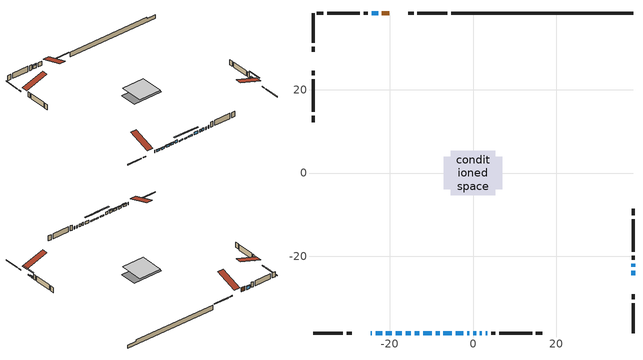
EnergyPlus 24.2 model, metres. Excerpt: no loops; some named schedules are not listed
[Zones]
conditioned space
 floor adiabatic (AdiabaticFloorConstruction): -5.37,-5.37 -5.37,5.37 5.37,5.37 5.37,-5.37 z0.77
 floor foundation (Slab1 construction): -7.02,-3.91 -7.02,3.91 7.02,3.91 7.02,-3.91 z-1.46
 wall outside (RimJoist1 construction): -6.2,38.42 -13.33,38.42 / -38.42,-38.42 -31.29,-38.42 / -38.42,38.42 -38.42,31.29 / 38.42,-38.42 38.42,-31.29 z0.77:1.07
 wall outside (RimJoist2 construction): -14.26,38.42 -15.51,38.42 / -30.36,-38.42 -29.1,-38.42 / -38.42,30.36 -38.42,29.1 / 38.42,-30.36 38.42,-29.1 z0.77:1.07
 wall outside (AdiabaticWallConstruction 1): -20.13,38.42 -21.87,38.42 z0.77:2.8
 wall outside (AdiabaticWallConstruction): -24.49,-38.42 -24.31,-38.42 / -13.98,-38.42 -12.88,-38.42 / -4.14,-38.42 -2.29,-38.42 / -1.36,-38.42 -0.86,-38.42 / 0.06,-38.42 0.75,-38.42 / 1.68,-38.42 2.14,-38.42 / 3.06,-38.42 3.46,-38.42 z0.77:1.99; -23.39,-38.42 -21.83,-38.42 / -18.53,-38.42 -17.08,-38.42 / 38.42,-22.55 38.42,-21.81 z0.77:1.61; -20.91,-38.42 -19.46,-38.42 z0.77:1.56; -16.15,-38.42 -14.91,-38.42 z0.77:1.71; 38.42,-24.49 38.42,-23.47 / -11.95,-38.42 -9.92,-38.42 / -7.1,-38.42 -5.06,-38.42 z0.77:1.28; -8.99,-38.42 -8.02,-38.42 z0.77:1.23; -22.79,38.42 -24.3,38.42 z0.77:2.27
 wall outside (Wall1 construction): -25.22,38.42 -26.23,38.42 / 4.38,-38.42 5.39,-38.42 / -38.42,24.49 -38.42,23.48 / 38.42,-20.88 38.42,-19.87 z0.77:3.21
 wall outside (Wall2 construction): -27.16,38.42 -35.02,38.42 / 6.32,-38.42 14.18,-38.42 / -38.42,22.55 -38.42,14.7 / 38.42,-18.94 38.42,-11.09 z0.77:3.21
 wall outside (Wall3 construction): -35.95,38.42 -37.49,38.42 / 15.1,-38.42 16.65,-38.42 / -38.42,13.77 -38.42,12.23 / 38.42,-10.16 38.42,-8.62 z0.77:3.21
 wall foundation (FoundationWall1 construction): -5.27,38.42,-1.46 -5.27,38.42,0.77 34.05,38.42,0.77 34.05,38.42,0.08 38.42,38.42,0.08 38.42,38.42,-1.46
 window (WindowConstruction 12): -24.49,-38.42 -24.31,-38.42 z0.77:1.99
 window (WindowConstruction 7): -23.38,-38.42 -21.84,-38.42 z0.77:1.61
 window (WindowConstruction 8): -20.91,-38.42 -19.46,-38.42 z0.77:1.56
 window (WindowConstruction 9): -18.53,-38.42 -17.08,-38.42 z0.77:1.61
 window (WindowConstruction 10): -16.15,-38.42 -14.91,-38.42 z0.77:1.71
 window (WindowConstruction 11): -13.98,-38.42 -12.88,-38.42 z0.77:1.99
 window (WindowConstruction 13): 38.42,-24.49 38.42,-23.48 z0.77:1.28
 window (WindowConstruction 14): -11.95,-38.42 -9.92,-38.42 z0.77:1.28
 window (WindowConstruction 15): -8.99,-38.42 -8.02,-38.42 z0.77:1.23
 window (WindowConstruction 16): -7.1,-38.42 -5.07,-38.42 z0.77:1.28
 window (WindowConstruction): 38.42,-22.55 38.42,-21.81 z0.77:1.61
 window (WindowConstruction 1): -22.8,38.42 -24.3,38.42 z0.77:2.27
 window (WindowConstruction 2): -4.14,-38.42 -2.29,-38.42 z0.77:1.99
 window (WindowConstruction 3): -1.36,-38.42 -0.86,-38.42 z0.77:1.99
 window (WindowConstruction 4): 0.06,-38.42 0.75,-38.42 z0.77:1.99
 window (WindowConstruction 5): 1.68,-38.42 2.13,-38.42 z0.77:1.99
 window (WindowConstruction 6): 3.06,-38.42 3.45,-38.42 z0.77:1.99
 door (Door): -20.13,38.42 -21.87,38.42 z0.77:2.8
 ceiling adiabatic (AdiabaticFloorConstruction): 5.37,-5.37 5.37,5.37 -5.37,5.37 -5.37,-5.37 z0.77
 roof outside (Roof1 construction): -19.2,38.42,3.21 -19.2,27.96,6.69 -16.44,27.96,6.69 -16.44,38.42,3.21; -25.42,-38.42,3.21 -25.42,-27.96,6.69 -28.18,-27.96,6.69 -28.18,-38.42,3.21; -38.42,25.42,3.21 -27.96,25.42,6.69 -27.96,28.18,6.69 -38.42,28.18,3.21; 38.42,-25.42,3.21 27.96,-25.42,6.69 27.96,-28.18,6.69 38.42,-28.18,3.21
shading: -21.63,-38.42 -23.59,-38.42 -23.59,-38.83 -21.63,-38.83 z1.81; -19.26,-38.42 -21.11,-38.42 -21.11,-38.83 -19.26,-38.83 z1.76; -16.88,-38.42 -18.73,-38.42 -18.73,-38.83 -16.88,-38.83 z1.81; -14.71,-38.42 -16.35,-38.42 -16.35,-38.83 -14.71,-38.83 z1.91; 38.42,-20.84 38.42,-27.13 38.83,-27.13 38.83,-20.84 z3.92; -7.28,-38.42 -14.59,-38.42 -14.59,-38.83 -7.28,-38.83 z3.92; -5.38,-38.42 -11.63,-38.42 -11.63,-38.83 -5.38,-38.83 z3.87; -2.43,-38.42 -9.73,-38.42 -9.73,-38.83 -2.43,-38.83 z3.92; 38.42,-21.61 38.42,-22.75 38.83,-22.75 38.83,-21.61 z1.81; -24.5,38.42 -22.59,38.42 -22.59,38.83 -24.5,38.83 z2.47
[Building]
Building 1: Terrain=Suburbs
[Site:Location]
Edmonton Intl AP_AB: Latitude {deg}=53.31; Longitude {deg}=-113.58; Time Zone {hr}=-7; Elevation {m}=723; Keep Site Location Information=Yes
[Site:GroundTemperature:Shallow]
-1.56185, -3.61833, -3.78302, -2.80711, 1.11059, 5.01004, 8.39065, 10.5322, 10.7141, 8.97234, 5.67794, 1.89811
[Site:WaterMainsTemperature]
Calculation Method=Schedule; Temperature Schedule=mains temperature schedule
[Material] Roughness=Rough; Thermal Absorptance=0.9
Name | Thickness {m} | Conductivity {W/m-K} | Density {kg/m3} | Specific Heat {J/kg-K} | Solar Absorptance | Visible Absorptance
asphalt or fiberglass shingles | 0.00635 | 0.162714 | 1121.4 | 1465.45 | 0.4 | 0.4
concrete 4.0 in. | 0.1016 | 1.803125 | 2242.8 | 837.4 | 0.7 | 0.7
concrete 8.0 in. | 0.2032 | 1.803125 | 2242.8 | 837.4 | 0.7 | 0.7
door material | 0.04445 | 0.053851 | 512.64 | 1214.23 | 0.7 | 0.7
exterior vertical ins | 0.0457286 | 0.029427 | 32.04 | 1214.23 | 0.7 | 0.7
floor covering | 0.0127 | 0.0433444 | 54.468 | 1339.84 | 0.6 | 0.6
floor rigid ins; wall rigid ins | 0.512978 | 0.029427 | 32.04 | 1214.23 | 0.7 | 0.7
floor stud and cavity | 0.1397 | 1.75129 | 37.0049 | 1207.88 | 0.7 | 0.7
furniture material conditioned space 1 | 0.1524 | 0.115458 | 640.8 | 1214.23 | 0.6 | 0.6
gypsum board | 0.0127 | 0.160291 | 801 | 837.4 | 0.6 | 0.6
gypsum board 1 | 0.0127 | 0.160291 | 801 | 837.4 | 0.7 | 0.7
osb sheathing 0.5 in. | 0.0127 | 0.115458 | 512.64 | 1214.23 | 0.7 | 0.7
osb sheathing 0.75 in. | 0.01905 | 0.115458 | 512.64 | 1214.23 | 0.7 | 0.7
osb sheathing 2.0 in. | 0.0508 | 0.115458 | 512.64 | 1214.23 | 0.7 | 0.7
rim joist rigid ins | 0.051816 | 0.029427 | 32.04 | 1214.23 | 0.7 | 0.7
rim joist stud and cavity | 0.0508 | 0.0296634 | 125.044 | 1163.47 | 0.6 | 0.6
rim joist stud and cavity 1 | 0.0508 | 0.593867 | 125.044 | 1163.47 | 0.6 | 0.6
roof stud and cavity | 0.2032 | 0.115772 | 78.34581 | 1123.46 | 0.7 | 0.7
wall stud and cavity | 0.1397 | 0.100175 | 139.0536 | 1170.24 | 0.7 | 0.7
wall stud and cavity 1 | 0.1397 | 0.0937807 | 139.0536 | 1170.24 | 0.7 | 0.7
wall stud and cavity 2 | 0.1397 | 0.0923614 | 139.0536 | 1170.24 | 0.7 | 0.7
wall stud and cavity 3 | 0.0889 | 0.380278 | 52.3479 | 1209.89 | 0.7 | 0.7
wall stud and cavity 4 | 0.0889 | 0.391764 | 83.0341 | 1211.67 | 0.7 | 0.7
wood siding | 0.0254 | 0.102417 | 544.68 | 1172.36 | 0.4 | 0.4
wood siding 1; wood siding 2; wood siding 3 | 0.0254 | 0.102417 | 544.68 | 1172.36 | 0.7 | 0.7
[WindowMaterial:SimpleGlazingSystem]
Name | U-Factor {W/m2-K} | Solar Heat Gain Coefficient
WindowMaterial | 4.51231 | 0.52
WindowMaterial 1 | 1.740307 | 0.53
WindowMaterial 10 | 2.98038 | 0.56
WindowMaterial 11 | 3.273367 | 0.4
WindowMaterial 12 | 6.779532 | 0.73
WindowMaterial 13 | 7.52449 | 0.7
WindowMaterial 14 | 7.42342 | 0.71
WindowMaterial 2 | 3.31538 | 0.58
WindowMaterial 3 | 3.310274 | 0.62
WindowMaterial 4 | 3.30573 | 0.61
WindowMaterial 5 | 3.30573 | 0.6
WindowMaterial 6 | 2.98322 | 0.56
WindowMaterial 7 | 2.99117 | 0.54
WindowMaterial 8 | 2.95256 | 0.58
WindowMaterial 9 | 2.00888 | 0.46
[Construction]
AdiabaticFloorConstruction: floor stud and cavity, floor rigid ins, osb sheathing 0.75 in., floor covering
AdiabaticWallConstruction: wood siding 2, wall rigid ins, wall stud and cavity 3, gypsum board
AdiabaticWallConstruction 1: wood siding 3, wall rigid ins, wall stud and cavity 3, gypsum board
Door: door material
FoundationWall1 construction: concrete 8.0 in., gypsum board 1
furniture construction conditioned space 1: furniture material conditioned space 1
PartitionWallConstruction: gypsum board, wall stud and cavity 4, gypsum board
RimJoist1 construction: wood siding 1, osb sheathing 2.0 in., rim joist stud and cavity
RimJoist2 construction: wood siding 1, rim joist rigid ins, osb sheathing 2.0 in., rim joist stud and cavity 1
Roof1 construction: asphalt or fiberglass shingles, osb sheathing 0.75 in., roof stud and cavity, gypsum board
Slab1 construction: concrete 4.0 in.
Wall1 construction: wood siding, osb sheathing 0.5 in., wall stud and cavity, gypsum board
Wall2 construction: wood siding, osb sheathing 0.5 in., wall stud and cavity 1, gypsum board
Wall3 construction: wood siding, osb sheathing 0.5 in., wall stud and cavity 2, gypsum board
WindowConstruction: WindowMaterial
WindowConstruction 1; WindowConstruction 2: WindowMaterial 1
WindowConstruction 10: WindowMaterial 9
WindowConstruction 11: WindowMaterial 10
WindowConstruction 12: WindowMaterial 11
WindowConstruction 13; WindowConstruction 14: WindowMaterial 12
WindowConstruction 15: WindowMaterial 13
WindowConstruction 16: WindowMaterial 14
WindowConstruction 3: WindowMaterial 2
WindowConstruction 4: WindowMaterial 3
WindowConstruction 5: WindowMaterial 4
WindowConstruction 6: WindowMaterial 5
WindowConstruction 7: WindowMaterial 6
WindowConstruction 8: WindowMaterial 7
WindowConstruction 9: WindowMaterial 8
[Zone]
conditioned space: Multiplier=1; Volume {m3}=627.6; Part of Total Floor Area=Yes
[Space]
conditioned space 1: Zone=conditioned space; Volume {m3}=627.6
[SurfaceProperty:ExposedFoundationPerimeter]
Slab1: Exposed Perimeter Calculation Method=TotalExposedPerimeter; Total Exposed Perimeter {m}=43.689
[InternalMass] Zone or ZoneList=conditioned space; Space or SpaceList=conditioned space 1
Name | Construction | Surface Area {m2}
furniture mass conditioned space 1 | furniture construction conditioned space 1 | 89.9279
partition wall mass | PartitionWallConstruction | 224.82
[Lights]
interior lighting: Zone or ZoneList or Space or SpaceList=conditioned space 1; Schedule=interior lighting schedule; Design Level Calculation Method=LightingLevel; Lighting Level {W}=343.2; Return Air Fraction=0; Fraction Radiant=0.6; Fraction Visible=0.2; Fraction Replaceable=1
[People]
occupants: Zone or ZoneList or Space or SpaceList=conditioned space 1; Number of People Schedule=occupants schedule; Number of People Calculation Method=People; Number of People=3; Fraction Radiant=0.314171; Sensible Heat Fraction=0.56303; Activity Level Schedule=occupants activity schedule; Carbon Dioxide Generation Rate {m3/s-W}=0; Enable ASHRAE 55 Comfort Warnings=No; Mean Radiant Temperature Calculation Type=EnclosureAveraged
[ElectricEquipment] Zone or ZoneList or Space or SpaceList=conditioned space 1; Design Level Calculation Method=EquipmentLevel
Name | Schedule | Design Level {W} | Fraction Latent | Fraction Radiant | Fraction Lost
clothes dryer | clothes dryer schedule | 140.772 | 0.015 | 0.081 | 0.85
clothes washer | clothes washer schedule | 32.1985 | 0.03 | 0.162 | 0.7
cooking range | cooking range schedule | 215.147 | 0.08 | 0.432 | 0.2
dishwasher | dishwasher schedule | 66.8632 | 0.3 | 0.18 | 0.4
fridge | fridge schedule | 72.9452 | 0 | 0.6 | 0
mech vent bath fan 0 | mech vent bath fan 0 schedule | 50.2 | 0 | 0 | 1
mech vent bath fan 1 | mech vent bath fan 1 schedule | 50.2 | 0 | 0 | 1
mech vent house fan | mech vent house fan schedule | 0 | 0 | 0 | 1
mech vent house fan cfis | mech vent house fan cfis schedule | 0 | 0 | 0 | 0
mech vent range fan 0 | mech vent range fan 0 schedule | 57 | 0 | 0 | 1
misc plug loads | misc plug loads schedule | 494.7 | 0.045 | 0.513 | 0.1
whole house fan | Always On Discrete | 0 | 0 | 0 | 1
[OtherEquipment] Zone or ZoneList or Space or SpaceList=conditioned space 1; Design Level Calculation Method=EquipmentLevel
Name | Fuel Type | Schedule | Design Level {W} | Fraction Latent | Fraction Radiant | Fraction Lost
clothes dryer 1 | Electricity | clothes dryer schedule | 0 | 0.015 | 0.081 | 0.85
cooking range 1 | Electricity | cooking range schedule | 0 | 0.08 | 0.432 | 0.2
general water use latent | None | general water use schedule | 62.594 | 1 | 0 | 0
general water use sensible | None | general water use schedule | -61.6891 | 0 | 0.6 | 0
mech vent house fan latent load | None | Always On Discrete | 0 | 1 | 0 | 0
mech vent house fan sensible load | None | Always On Discrete | 0 | 0 | 0 | 0
water heater energy adjustment1 | NaturalGas | Always On Discrete | 0.01 | 0 | 0 | 1
[ZoneInfiltration:DesignFlowRate] Zone or ZoneList or Space or SpaceList=conditioned space 1; Schedule=Always On Discrete; Design Flow Rate Calculation Method=Flow/Zone; Design Flow Rate {m3/s}=0
infil flow; natural vent flow; whole house fan flow
[Foundation:Kiva]
Foundation Kiva 1: Initial Indoor Air Temperature {C}=18; Wall Height Above Grade {m}=0.770016; Wall Depth Below Slab {m}=0.2032; Custom Block Material Name 1=exterior vertical ins; Custom Block Depth 1 {m}=2.23001; Custom Block X Position 1 {m}=0.2159; Custom Block Z Position 1 {m}=0
[Foundation:Kiva:Settings]
Soil Conductivity {W/m-K}=0.849921; Soil Density {kg/m3}=1842.3; Soil Specific Heat {J/kg-K}=418.7; Ground Solar Absorptivity=0.9; Ground Thermal Absorptivity=0.9; Ground Surface Roughness {m}=0.03; Far-Field Width {m}=40; Deep-Ground Boundary Condition=ZeroFlux; Deep-Ground Depth {m}=40; Minimum Cell Dimension {m}=0.2; Maximum Cell Growth Coefficient=3; Simulation Timestep=Timestep
[Exterior:Lights]
exterior lighting: Schedule=exterior lighting schedule; Design Level {W}=75.6
[Schedule:Week:Daily]
interior lighting schedule Week Rule - Jan1-Jan27: interior lighting schedule day, interior lighting schedule day, interior lighting schedule day, interior lighting schedule day, interior lighting schedule day, interior lighting schedule day, interior lighting schedule day, interior lighting schedule default day, interior lighting schedule default day, interior lighting schedule default day, interior lighting schedule default day, interior lighting schedule default day
interior lighting schedule Week Rule - Jan28-Feb3: interior lighting schedule day, interior lighting schedule day, interior lighting schedule day, interior lighting schedule day, interior lighting schedule day 1, interior lighting schedule day 1, interior lighting schedule day 1, interior lighting schedule default day, interior lighting schedule default day, interior lighting schedule default day, interior lighting schedule default day, interior lighting schedule default day
interior lighting schedule Week Rule - Feb4-Feb24: interior lighting schedule day 1, interior lighting schedule day 1, interior lighting schedule day 1, interior lighting schedule day 1, interior lighting schedule day 1, interior lighting schedule day 1, interior lighting schedule day 1, interior lighting schedule default day, interior lighting schedule default day, interior lighting schedule default day, interior lighting schedule default day, interior lighting schedule default day
interior lighting schedule Week Rule - Feb25-Mar3: interior lighting schedule day 1, interior lighting schedule day 1, interior lighting schedule day 1, interior lighting schedule day 1, interior lighting schedule day 2, interior lighting schedule day 2, interior lighting schedule day 2, interior lighting schedule default day, interior lighting schedule default day, interior lighting schedule default day, interior lighting schedule default day, interior lighting schedule default day
interior lighting schedule Week Rule - Mar4-Mar31: interior lighting schedule day 2, interior lighting schedule day 2, interior lighting schedule day 2, interior lighting schedule day 2, interior lighting schedule day 2, interior lighting schedule day 2, interior lighting schedule day 2, interior lighting schedule default day, interior lighting schedule default day, interior lighting schedule default day, interior lighting schedule default day, interior lighting schedule default day
interior lighting schedule Week Rule - Apr1-Apr28: interior lighting schedule day 3, interior lighting schedule day 3, interior lighting schedule day 3, interior lighting schedule day 3, interior lighting schedule day 3, interior lighting schedule day 3, interior lighting schedule day 3, interior lighting schedule default day, interior lighting schedule default day, interior lighting schedule default day, interior lighting schedule default day, interior lighting schedule default day
interior lighting schedule Week Rule - Apr29-May5: interior lighting schedule day 3, interior lighting schedule day 3, interior lighting schedule day 4, interior lighting schedule day 4, interior lighting schedule day 4, interior lighting schedule day 4, interior lighting schedule day 4, interior lighting schedule default day, interior lighting schedule default day, interior lighting schedule default day, interior lighting schedule default day, interior lighting schedule default day
interior lighting schedule Week Rule - May6-May26: interior lighting schedule day 4, interior lighting schedule day 4, interior lighting schedule day 4, interior lighting schedule day 4, interior lighting schedule day 4, interior lighting schedule day 4, interior lighting schedule day 4, interior lighting schedule default day, interior lighting schedule default day, interior lighting schedule default day, interior lighting schedule default day, interior lighting schedule default day
interior lighting schedule Week Rule - May27-Jun2: interior lighting schedule day 4, interior lighting schedule day 4, interior lighting schedule day 4, interior lighting schedule day 4, interior lighting schedule day 4, interior lighting schedule day 5, interior lighting schedule day 5, interior lighting schedule default day, interior lighting schedule default day, interior lighting schedule default day, interior lighting schedule default day, interior lighting schedule default day
interior lighting schedule Week Rule - Jun3-Jun30: interior lighting schedule day 5, interior lighting schedule day 5, interior lighting schedule day 5, interior lighting schedule day 5, interior lighting schedule day 5, interior lighting schedule day 5, interior lighting schedule day 5, interior lighting schedule default day, interior lighting schedule default day, interior lighting schedule default day, interior lighting schedule default day, interior lighting schedule default day
interior lighting schedule Week Rule - Jul1-Jul28: interior lighting schedule day 6, interior lighting schedule day 6, interior lighting schedule day 6, interior lighting schedule day 6, interior lighting schedule day 6, interior lighting schedule day 6, interior lighting schedule day 6, interior lighting schedule default day, interior lighting schedule default day, interior lighting schedule default day, interior lighting schedule default day, interior lighting schedule default day
interior lighting schedule Week Rule - Jul29-Aug4: interior lighting schedule day 6, interior lighting schedule day 6, interior lighting schedule day 6, interior lighting schedule day 7, interior lighting schedule day 7, interior lighting schedule day 7, interior lighting schedule day 7, interior lighting schedule default day, interior lighting schedule default day, interior lighting schedule default day, interior lighting schedule default day, interior lighting schedule default day
interior lighting schedule Week Rule - Aug5-Aug25: interior lighting schedule day 7, interior lighting schedule day 7, interior lighting schedule day 7, interior lighting schedule day 7, interior lighting schedule day 7, interior lighting schedule day 7, interior lighting schedule day 7, interior lighting schedule default day, interior lighting schedule default day, interior lighting schedule default day, interior lighting schedule default day, interior lighting schedule default day
interior lighting schedule Week Rule - Aug26-Sep1: interior lighting schedule day 7, interior lighting schedule day 7, interior lighting schedule day 7, interior lighting schedule day 7, interior lighting schedule day 7, interior lighting schedule day 7, interior lighting schedule day 8, interior lighting schedule default day, interior lighting schedule default day, interior lighting schedule default day, interior lighting schedule default day, interior lighting schedule default day
interior lighting schedule Week Rule - Sep2-Sep29: interior lighting schedule day 8, interior lighting schedule day 8, interior lighting schedule day 8, interior lighting schedule day 8, interior lighting schedule day 8, interior lighting schedule day 8, interior lighting schedule day 8, interior lighting schedule default day, interior lighting schedule default day, interior lighting schedule default day, interior lighting schedule default day, interior lighting schedule default day
interior lighting schedule Week Rule - Sep30-Oct6: interior lighting schedule day 8, interior lighting schedule day 9, interior lighting schedule day 9, interior lighting schedule day 9, interior lighting schedule day 9, interior lighting schedule day 9, interior lighting schedule day 9, interior lighting schedule default day, interior lighting schedule default day, interior lighting schedule default day, interior lighting schedule default day, interior lighting schedule default day
interior lighting schedule Week Rule - Oct7-Oct27: interior lighting schedule day 9, interior lighting schedule day 9, interior lighting schedule day 9, interior lighting schedule day 9, interior lighting schedule day 9, interior lighting schedule day 9, interior lighting schedule day 9, interior lighting schedule default day, interior lighting schedule default day, interior lighting schedule default day, interior lighting schedule default day, interior lighting schedule default day
interior lighting schedule Week Rule - Oct28-Nov3: interior lighting schedule day 9, interior lighting schedule day 9, interior lighting schedule day 9, interior lighting schedule day 9, interior lighting schedule day 10, interior lighting schedule day 10, interior lighting schedule day 10, interior lighting schedule default day, interior lighting schedule default day, interior lighting schedule default day, interior lighting schedule default day, interior lighting schedule default day
interior lighting schedule Week Rule - Nov4-Nov24: interior lighting schedule day 10, interior lighting schedule day 10, interior lighting schedule day 10, interior lighting schedule day 10, interior lighting schedule day 10, interior lighting schedule day 10, interior lighting schedule day 10, interior lighting schedule default day, interior lighting schedule default day, interior lighting schedule default day, interior lighting schedule default day, interior lighting schedule default day
interior lighting schedule Week Rule - Nov25-Dec1: interior lighting schedule day 10, interior lighting schedule day 10, interior lighting schedule day 10, interior lighting schedule day 10, interior lighting schedule day 10, interior lighting schedule day 10, interior lighting schedule day 11, interior lighting schedule default day, interior lighting schedule default day, interior lighting schedule default day, interior lighting schedule default day, interior lighting schedule default day
interior lighting schedule Week Rule - Dec2-Dec31: interior lighting schedule day 11, interior lighting schedule day 11, interior lighting schedule day 11, interior lighting schedule day 11, interior lighting schedule day 11, interior lighting schedule day 11, interior lighting schedule day 11, interior lighting schedule default day, interior lighting schedule default day, interior lighting schedule default day, interior lighting schedule default day, interior lighting schedule default day
occupants schedule Week Rule - Jan1-Dec31: occupants schedule day, occupants schedule day, occupants schedule day, occupants schedule day, occupants schedule day, occupants schedule day, occupants schedule day, occupants schedule default day, occupants schedule default day, occupants schedule default day, occupants schedule default day, occupants schedule default day
clothes dryer schedule Week Rule - Jan1-Dec31: clothes dryer schedule day, clothes dryer schedule day, clothes dryer schedule day, clothes dryer schedule day, clothes dryer schedule day, clothes dryer schedule day, clothes dryer schedule day, clothes dryer schedule default day, clothes dryer schedule default day, clothes dryer schedule default day, clothes dryer schedule default day, clothes dryer schedule default day
clothes washer schedule Week Rule - Jan1-Dec31: clothes washer schedule day, clothes washer schedule day, clothes washer schedule day, clothes washer schedule day, clothes washer schedule day, clothes washer schedule day, clothes washer schedule day, clothes washer schedule default day, clothes washer schedule default day, clothes washer schedule default day, clothes washer schedule default day, clothes washer schedule default day
cooking range schedule Week Rule - Jan1-Dec31: cooking range schedule day, cooking range schedule day, cooking range schedule day, cooking range schedule day, cooking range schedule day, cooking range schedule day, cooking range schedule day, cooking range schedule default day, cooking range schedule default day, cooking range schedule default day, cooking range schedule default day, cooking range schedule default day
dishwasher schedule Week Rule - Jan1-Dec31: dishwasher schedule day, dishwasher schedule day, dishwasher schedule day, dishwasher schedule day, dishwasher schedule day, dishwasher schedule day, dishwasher schedule day, dishwasher schedule default day, dishwasher schedule default day, dishwasher schedule default day, dishwasher schedule default day, dishwasher schedule default day
mech vent bath fan 0 schedule Week Rule - Jan1-Dec31: mech vent bath fan 0 schedule day, mech vent bath fan 0 schedule day, mech vent bath fan 0 schedule day, mech vent bath fan 0 schedule day, mech vent bath fan 0 schedule day, mech vent bath fan 0 schedule day, mech vent bath fan 0 schedule day, mech vent bath fan 0 schedule default day, mech vent bath fan 0 schedule default day, mech vent bath fan 0 schedule default day, mech vent bath fan 0 schedule default day, mech vent bath fan 0 schedule default day
mech vent bath fan 1 schedule Week Rule - Jan1-Dec31: mech vent bath fan 1 schedule day, mech vent bath fan 1 schedule day, mech vent bath fan 1 schedule day, mech vent bath fan 1 schedule day, mech vent bath fan 1 schedule day, mech vent bath fan 1 schedule day, mech vent bath fan 1 schedule day, mech vent bath fan 1 schedule default day, mech vent bath fan 1 schedule default day, mech vent bath fan 1 schedule default day, mech vent bath fan 1 schedule default day, mech vent bath fan 1 schedule default day
mech vent range fan 0 schedule Week Rule - Jan1-Dec31: mech vent range fan 0 schedule day, mech vent range fan 0 schedule day, mech vent range fan 0 schedule day, mech vent range fan 0 schedule day, mech vent range fan 0 schedule day, mech vent range fan 0 schedule day, mech vent range fan 0 schedule day, mech vent range fan 0 schedule default day, mech vent range fan 0 schedule default day, mech vent range fan 0 schedule default day, mech vent range fan 0 schedule default day, mech vent range fan 0 schedule default day
misc plug loads schedule Week Rule - Jan1-Dec31: misc plug loads schedule day, misc plug loads schedule day, misc plug loads schedule day, misc plug loads schedule day, misc plug loads schedule day, misc plug loads schedule day, misc plug loads schedule day, misc plug loads schedule default day, misc plug loads schedule default day, misc plug loads schedule default day, misc plug loads schedule default day, misc plug loads schedule default day
general water use schedule Week Rule - Jan1-Dec31: general water use schedule day, general water use schedule day, general water use schedule day, general water use schedule day, general water use schedule day, general water use schedule day, general water use schedule day, general water use schedule default day, general water use schedule default day, general water use schedule default day, general water use schedule default day, general water use schedule default day
exterior lighting schedule Week Rule - Jan1-Jan27: exterior lighting schedule day, exterior lighting schedule day, exterior lighting schedule day, exterior lighting schedule day, exterior lighting schedule day, exterior lighting schedule day, exterior lighting schedule day, exterior lighting schedule default day, exterior lighting schedule default day, exterior lighting schedule default day, exterior lighting schedule default day, exterior lighting schedule default day
exterior lighting schedule Week Rule - Jan28-Feb3: exterior lighting schedule day, exterior lighting schedule day, exterior lighting schedule day, exterior lighting schedule day, exterior lighting schedule day 1, exterior lighting schedule day 1, exterior lighting schedule day 1, exterior lighting schedule default day, exterior lighting schedule default day, exterior lighting schedule default day, exterior lighting schedule default day, exterior lighting schedule default day
exterior lighting schedule Week Rule - Feb4-Feb24: exterior lighting schedule day 1, exterior lighting schedule day 1, exterior lighting schedule day 1, exterior lighting schedule day 1, exterior lighting schedule day 1, exterior lighting schedule day 1, exterior lighting schedule day 1, exterior lighting schedule default day, exterior lighting schedule default day, exterior lighting schedule default day, exterior lighting schedule default day, exterior lighting schedule default day
exterior lighting schedule Week Rule - Feb25-Mar3: exterior lighting schedule day 1, exterior lighting schedule day 1, exterior lighting schedule day 1, exterior lighting schedule day 1, exterior lighting schedule day 2, exterior lighting schedule day 2, exterior lighting schedule day 2, exterior lighting schedule default day, exterior lighting schedule default day, exterior lighting schedule default day, exterior lighting schedule default day, exterior lighting schedule default day
exterior lighting schedule Week Rule - Mar4-Mar31: exterior lighting schedule day 2, exterior lighting schedule day 2, exterior lighting schedule day 2, exterior lighting schedule day 2, exterior lighting schedule day 2, exterior lighting schedule day 2, exterior lighting schedule day 2, exterior lighting schedule default day, exterior lighting schedule default day, exterior lighting schedule default day, exterior lighting schedule default day, exterior lighting schedule default day
exterior lighting schedule Week Rule - Apr1-Apr28: exterior lighting schedule day 3, exterior lighting schedule day 3, exterior lighting schedule day 3, exterior lighting schedule day 3, exterior lighting schedule day 3, exterior lighting schedule day 3, exterior lighting schedule day 3, exterior lighting schedule default day, exterior lighting schedule default day, exterior lighting schedule default day, exterior lighting schedule default day, exterior lighting schedule default day
exterior lighting schedule Week Rule - Apr29-May5: exterior lighting schedule day 3, exterior lighting schedule day 3, exterior lighting schedule day 4, exterior lighting schedule day 4, exterior lighting schedule day 4, exterior lighting schedule day 4, exterior lighting schedule day 4, exterior lighting schedule default day, exterior lighting schedule default day, exterior lighting schedule default day, exterior lighting schedule default day, exterior lighting schedule default day
exterior lighting schedule Week Rule - May6-May26: exterior lighting schedule day 4, exterior lighting schedule day 4, exterior lighting schedule day 4, exterior lighting schedule day 4, exterior lighting schedule day 4, exterior lighting schedule day 4, exterior lighting schedule day 4, exterior lighting schedule default day, exterior lighting schedule default day, exterior lighting schedule default day, exterior lighting schedule default day, exterior lighting schedule default day
exterior lighting schedule Week Rule - May27-Jun2: exterior lighting schedule day 4, exterior lighting schedule day 4, exterior lighting schedule day 4, exterior lighting schedule day 4, exterior lighting schedule day 4, exterior lighting schedule day 5, exterior lighting schedule day 5, exterior lighting schedule default day, exterior lighting schedule default day, exterior lighting schedule default day, exterior lighting schedule default day, exterior lighting schedule default day
exterior lighting schedule Week Rule - Jun3-Jun30: exterior lighting schedule day 5, exterior lighting schedule day 5, exterior lighting schedule day 5, exterior lighting schedule day 5, exterior lighting schedule day 5, exterior lighting schedule day 5, exterior lighting schedule day 5, exterior lighting schedule default day, exterior lighting schedule default day, exterior lighting schedule default day, exterior lighting schedule default day, exterior lighting schedule default day
exterior lighting schedule Week Rule - Jul1-Jul28: exterior lighting schedule day 6, exterior lighting schedule day 6, exterior lighting schedule day 6, exterior lighting schedule day 6, exterior lighting schedule day 6, exterior lighting schedule day 6, exterior lighting schedule day 6, exterior lighting schedule default day, exterior lighting schedule default day, exterior lighting schedule default day, exterior lighting schedule default day, exterior lighting schedule default day
exterior lighting schedule Week Rule - Jul29-Aug4: exterior lighting schedule day 6, exterior lighting schedule day 6, exterior lighting schedule day 6, exterior lighting schedule day 7, exterior lighting schedule day 7, exterior lighting schedule day 7, exterior lighting schedule day 7, exterior lighting schedule default day, exterior lighting schedule default day, exterior lighting schedule default day, exterior lighting schedule default day, exterior lighting schedule default day
exterior lighting schedule Week Rule - Aug5-Aug25: exterior lighting schedule day 7, exterior lighting schedule day 7, exterior lighting schedule day 7, exterior lighting schedule day 7, exterior lighting schedule day 7, exterior lighting schedule day 7, exterior lighting schedule day 7, exterior lighting schedule default day, exterior lighting schedule default day, exterior lighting schedule default day, exterior lighting schedule default day, exterior lighting schedule default day
exterior lighting schedule Week Rule - Aug26-Sep1: exterior lighting schedule day 7, exterior lighting schedule day 7, exterior lighting schedule day 7, exterior lighting schedule day 7, exterior lighting schedule day 7, exterior lighting schedule day 7, exterior lighting schedule day 8, exterior lighting schedule default day, exterior lighting schedule default day, exterior lighting schedule default day, exterior lighting schedule default day, exterior lighting schedule default day
exterior lighting schedule Week Rule - Sep2-Sep29: exterior lighting schedule day 8, exterior lighting schedule day 8, exterior lighting schedule day 8, exterior lighting schedule day 8, exterior lighting schedule day 8, exterior lighting schedule day 8, exterior lighting schedule day 8, exterior lighting schedule default day, exterior lighting schedule default day, exterior lighting schedule default day, exterior lighting schedule default day, exterior lighting schedule default day
exterior lighting schedule Week Rule - Sep30-Oct6: exterior lighting schedule day 8, exterior lighting schedule day 9, exterior lighting schedule day 9, exterior lighting schedule day 9, exterior lighting schedule day 9, exterior lighting schedule day 9, exterior lighting schedule day 9, exterior lighting schedule default day, exterior lighting schedule default day, exterior lighting schedule default day, exterior lighting schedule default day, exterior lighting schedule default day
[Schedule:Year]
interior lighting schedule: interior lighting schedule Week Rule - Jan1-Jan27, 1, 1, 1, 27, interior lighting schedule Week Rule - Jan28-Feb3, 1, 28, 2, 3, interior lighting schedule Week Rule - Feb4-Feb24, 2, 4, 2, 24, interior lighting schedule Week Rule - Feb25-Mar3, 2, 25, 3, 3, interior lighting schedule Week Rule - Mar4-Mar31, 3, 4, 3, 31, interior lighting schedule Week Rule - Apr1-Apr28, 4, 1, 4, 28, interior lighting schedule Week Rule - Apr29-May5, 4, 29, 5, 5, interior lighting schedule Week Rule - May6-May26, 5, 6, 5, 26, interior lighting schedule Week Rule - May27-Jun2, 5, 27, 6, 2, interior lighting schedule Week Rule - Jun3-Jun30, 6, 3, 6, 30, interior lighting schedule Week Rule - Jul1-Jul28, 7, 1, 7, 28, interior lighting schedule Week Rule - Jul29-Aug4, 7, 29, 8, 4, interior lighting schedule Week Rule - Aug5-Aug25, 8, 5, 8, 25, interior lighting schedule Week Rule - Aug26-Sep1, 8, 26, 9, 1, interior lighting schedule Week Rule - Sep2-Sep29, 9, 2, 9, 29, interior lighting schedule Week Rule - Sep30-Oct6, 9, 30, 10, 6, interior lighting schedule Week Rule - Oct7-Oct27, 10, 7, 10, 27, interior lighting schedule Week Rule - Oct28-Nov3, 10, 28, 11, 3, interior lighting schedule Week Rule - Nov4-Nov24, 11, 4, 11, 24, interior lighting schedule Week Rule - Nov25-Dec1, 11, 25, 12, 1, interior lighting schedule Week Rule - Dec2-Dec31, 12, 2, 12, 31
occupants schedule: occupants schedule Week Rule - Jan1-Dec31, 1, 1, 12, 31
clothes dryer schedule: clothes dryer schedule Week Rule - Jan1-Dec31, 1, 1, 12, 31
clothes washer schedule: clothes washer schedule Week Rule - Jan1-Dec31, 1, 1, 12, 31
cooking range schedule: cooking range schedule Week Rule - Jan1-Dec31, 1, 1, 12, 31
dishwasher schedule: dishwasher schedule Week Rule - Jan1-Dec31, 1, 1, 12, 31
mech vent bath fan 0 schedule: mech vent bath fan 0 schedule Week Rule - Jan1-Dec31, 1, 1, 12, 31
mech vent bath fan 1 schedule: mech vent bath fan 1 schedule Week Rule - Jan1-Dec31, 1, 1, 12, 31
mech vent range fan 0 schedule: mech vent range fan 0 schedule Week Rule - Jan1-Dec31, 1, 1, 12, 31
misc plug loads schedule: misc plug loads schedule Week Rule - Jan1-Dec31, 1, 1, 12, 31
general water use schedule: general water use schedule Week Rule - Jan1-Dec31, 1, 1, 12, 31
exterior lighting schedule: exterior lighting schedule Week Rule - Jan1-Jan27, 1, 1, 1, 27, exterior lighting schedule Week Rule - Jan28-Feb3, 1, 28, 2, 3, exterior lighting schedule Week Rule - Feb4-Feb24, 2, 4, 2, 24, exterior lighting schedule Week Rule - Feb25-Mar3, 2, 25, 3, 3, exterior lighting schedule Week Rule - Mar4-Mar31, 3, 4, 3, 31, exterior lighting schedule Week Rule - Apr1-Apr28, 4, 1, 4, 28, exterior lighting schedule Week Rule - Apr29-May5, 4, 29, 5, 5, exterior lighting schedule Week Rule - May6-May26, 5, 6, 5, 26, exterior lighting schedule Week Rule - May27-Jun2, 5, 27, 6, 2, exterior lighting schedule Week Rule - Jun3-Jun30, 6, 3, 6, 30, exterior lighting schedule Week Rule - Jul1-Jul28, 7, 1, 7, 28, exterior lighting schedule Week Rule - Jul29-Aug4, 7, 29, 8, 4, exterior lighting schedule Week Rule - Aug5-Aug25, 8, 5, 8, 25, exterior lighting schedule Week Rule - Aug26-Sep1, 8, 26, 9, 1, exterior lighting schedule Week Rule - Sep2-Sep29, 9, 2, 9, 29, exterior lighting schedule Week Rule - Sep30-Oct6, 9, 30, 10, 6, exterior lighting schedule Week Rule - Oct7-Oct27, 10, 7, 10, 27, exterior lighting schedule Week Rule - Oct28-Nov3, 10, 28, 11, 3, exterior lighting schedule Week Rule - Nov4-Nov24, 11, 4, 11, 24, exterior lighting schedule Week Rule - Nov25-Dec1, 11, 25, 12, 1, exterior lighting schedule Week Rule - Dec2-Dec31, 12, 2, 12, 31
[Schedule:Constant]
Name | Hourly Value
occupants activity schedule | 117.228
fridge schedule | 0
mech vent house fan schedule; mech vent house fan cfis schedule; Always On Discrete | 1
[Schedule:Compact]
mains temperature schedule: Through: 01/01, For: AllDays, Until: 24:00, 3.97167, Through: 01/02, For: AllDays, Until: 24:00, 3.90778, Through: 01/03, For: AllDays, Until: 24:00, 3.84556, Through: 01/04, For: AllDays, Until: 24:00, 3.78389, Through: 01/05, For: AllDays, Until: 24:00, 3.72278, Through: 01/06, For: AllDays, Until: 24:00, 3.66278, Through: 01/07, For: AllDays, Until: 24:00, 3.60389, Through: 01/08, For: AllDays, Until: 24:00, 3.54556, Through: 01/09, For: AllDays, Until: 24:00, 3.48833, Through: 01/10, For: AllDays, Until: 24:00, 3.43167, Through: 01/11, For: AllDays, Until: 24:00, 3.37611, Through: 01/12, For: AllDays, Until: 24:00, 3.32167, Through: 01/13, For: AllDays, Until: 24:00, 3.26833, Through: 01/14, For: AllDays, Until: 24:00, 3.21556, Through: 01/15, For: AllDays, Until: 24:00, 3.16444, Through: 01/16, For: AllDays, Until: 24:00, 3.11389, Through: 01/17, For: AllDays, Until: 24:00, 3.06444, Through: 01/18, For: AllDays, Until: 24:00, 3.01611, Through: 01/19, For: AllDays, Until: 24:00, 2.96889, Through: 01/20, For: AllDays, Until: 24:00, 2.92278, Through: 01/21, For: AllDays, Until: 24:00, 2.87722, Through: 01/22, For: AllDays, Until: 24:00, 2.83333, Through: 01/23, For: AllDays, Until: 24:00, 2.79056, Through: 01/24, For: AllDays, Until: 24:00, 2.74889, Through: 01/25, For: AllDays, Until: 24:00, 2.70833, Through: 01/26, For: AllDays, Until: 24:00, 2.66889, Through: 01/27, For: AllDays, Until: 24:00, 2.63056, Through: 01/28, For: AllDays, Until: 24:00, 2.59333, Through: 01/29, For: AllDays, Until: 24:00, 2.55778, Through: 01/30, For: AllDays, Until: 24:00, 2.52278, Through: 01/31, For: AllDays, Until: 24:00, 2.48944, Through: 02/01, For: AllDays, Until: 24:00, 2.45722, Through: 02/02, For: AllDays, Until: 24:00, 2.42611, Through: 02/03, For: AllDays, Until: 24:00, 2.39667, Through: 02/04, For: AllDays, Until: 24:00, 2.36833, Through: 02/05, For: AllDays, Until: 24:00, 2.34111, Through: 02/06, For: AllDays, Until: 24:00, 2.315, Through: 02/07, For: AllDays, Until: 24:00, 2.29056, Through: 02/08, For: AllDays, Until: 24:00, 2.26722, Through: 02/09, For: AllDays, Until: 24:00, 2.245, Through: 02/10, For: AllDays, Until: 24:00, 2.22444, Through: 02/11, For: AllDays, Until: 24:00, 2.20444, Through: 02/12, For: AllDays, Until: 24:00, 2.18667, Through: 02/13, For: AllDays, Until: 24:00, 2.17, Through: 02/14, For: AllDays, Until: 24:00, 2.15444, Through: 02/15, For: AllDays, Until: 24:00, 2.14, Through: 02/16, For: AllDays, Until: 24:00, 2.12722, Through: 02/17, For: AllDays, Until: 24:00, 2.11556, Through: 02/18, For: AllDays, Until: 24:00, 2.10556, Through: 02/19, For: AllDays, Until: 24:00, 2.09667, Through: 02/20, For: AllDays, Until: 24:00, 2.08889, Through: 02/21, For: AllDays, Until: 24:00, 2.08278, Through: 02/22, For: AllDays, Until: 24:00, 2.07833, Through: 02/23, For: AllDays, Until: 24:00, 2.07444, Through: 02/24, For: AllDays, Until: 24:00, 2.07278, Through: 02/25, For: AllDays, Until: 24:00, 2.07167, Through: 02/26, For: AllDays, Until: 24:00, 2.07222, Through: 02/27, For: AllDays, Until: 24:00, 2.07444, Through: 02/28, For: AllDays, Until: 24:00, 2.07778, Through: 03/01, For: AllDays, Until: 24:00, 2.08222, Through: 03/02, For: AllDays, Until: 24:00, 2.08833, Through: 03/03, For: AllDays, Until: 24:00, 2.09556, Through: 03/04, For: AllDays, Until: 24:00, 2.10444, Through: 03/05, For: AllDays, Until: 24:00, 2.11444, Through: 03/06, For: AllDays, Until: 24:00, 2.12556, Through: 03/07, For: AllDays, Until: 24:00, 2.13833, Through: 03/08, For: AllDays, Until: 24:00, 2.15278, Through: 03/09, For: AllDays, Until: 24:00, 2.16778, Through: 03/10, For: AllDays, Until: 24:00, 2.18444, Through: 03/11, For: AllDays, Until: 24:00, 2.20278, Through: 03/12, For: AllDays, Until: 24:00, 2.22167, Through: 03/13, For: AllDays, Until: 24:00, 2.24278, Through: 03/14, For: AllDays, Until: 24:00, 2.26444, Through: 03/15, For: AllDays, Until: 24:00, 2.28778, Through: 03/16, For: AllDays, Until: 24:00, 2.31222, Through: 03/17, For: AllDays, Until: 24:00, 2.33778, Through: 03/18, For: AllDays, Until: 24:00, 2.365, Through: 03/19, For: AllDays, Until: 24:00, 2.39333, Through: 03/20, For: AllDays, Until: 24:00, 2.42278, Through: 03/21, For: AllDays, Until: 24:00, 2.45389, Through: 03/22, For: AllDays, Until: 24:00, 2.48611, Through: 03/23, For: AllDays, Until: 24:00, 2.51889, Through: 03/24, For: AllDays, Until: 24:00, 2.55389, Through: 03/25, For: AllDays, Until: 24:00, 2.58944, Through: 03/26, For: AllDays, Until: 24:00, 2.62611, Through: 03/27, For: AllDays, Until: 24:00, 2.66444, Through: 03/28, For: AllDays, Until: 24:00, 2.70389, Through: 03/29, For: AllDays, Until: 24:00, 2.74389, Through: 03/30, For: AllDays, Until: 24:00, 2.78556, Through: 03/31, For: AllDays, Until: 24:00, 2.82833, Through: 04/01, For: AllDays, Until: 24:00, 2.87222, Through: 04/02, For: AllDays, Until: 24:00, 2.91722, Through: 04/03, For: AllDays, Until: 24:00, 2.96333, Through: 04/04, For: AllDays, Until: 24:00, 3.01056, Through: 04/05, For: AllDays, Until: 24:00, 3.05889, Through: 04/06, For: AllDays, Until: 24:00, 3.10833, Through: 04/07, For: AllDays, Until: 24:00, 3.15833, Through: 04/08, For: AllDays, Until: 24:00, 3.21, Through: 04/09, For: AllDays, Until: 24:00, 3.26222, Through: 04/10, For: AllDays, Until: 24:00, 3.31556, Through: 04/11, For: AllDays, Until: 24:00, 3.37, Through: 04/12, For: AllDays, Until: 24:00, 3.42556, Through: 04/13, For: AllDays, Until: 24:00, 3.48167, Through: 04/14, For: AllDays, Until: 24:00, 3.53889, Through: 04/15, For: AllDays, Until: 24:00, 3.59722, Through: 04/16, For: AllDays, Until: 24:00, 3.65611, Through: 04/17, For: AllDays, Until: 24:00, 3.71611, Through: 04/18, For: AllDays, Until: 24:00, 3.77667, Through: 04/19, For: AllDays, Until: 24:00, 3.83833, Through: 04/20, For: AllDays, Until: 24:00, 3.90111, Through: 04/21, For: AllDays, Until: 24:00, 3.96444, Through: 04/22, For: AllDays, Until: 24:00, 4.02833, Through: 04/23, For: AllDays, Until: 24:00, 4.09333, Through: 04/24, For: AllDays, Until: 24:00, 4.15889, Through: 04/25, For: AllDays, Until: 24:00, 4.225, Through: 04/26, For: AllDays, Until: 24:00, 4.29222, Through: 04/27, For: AllDays, Until: 24:00, 4.36, Through: 04/28, For: AllDays, Until: 24:00, 4.42833, Through: 04/29, For: AllDays, Until: 24:00, 4.49722, Through: 04/30, For: AllDays, Until: 24:00, 4.56667, Through: 05/01, For: AllDays, Until: 24:00, 4.63722, Through: 05/02, For: AllDays, Until: 24:00, 4.70833, Through: 05/03, For: AllDays, Until: 24:00, 4.77944, Through: 05/04, For: AllDays, Until: 24:00, 4.85167, Through: 05/05, For: AllDays, Until: 24:00, 4.92389, Through: 05/06, For: AllDays, Until: 24:00, 4.99722, Through: 05/07, For: AllDays, Until: 24:00, 5.07056, Through: 05/08, For: AllDays, Until: 24:00, 5.145, Through: 05/09, For: AllDays, Until: 24:00, 5.21944, Through: 05/10, For: AllDays, Until: 24:00, 5.29389, Through: 05/11, For: AllDays, Until: 24:00, 5.36944, Through: 05/12, For: AllDays, Until: 24:00, 5.445, Through: 05/13, For: AllDays, Until: 24:00, 5.52111, Through: 05/14, For: AllDays, Until: 24:00, 5.59722, Through: 05/15, For: AllDays, Until: 24:00, 5.67389, Through: 05/16, For: AllDays, Until: 24:00, 5.75056, Through: 05/17, For: AllDays, Until: 24:00, 5.82778, Through: 05/18, For: AllDays, Until: 24:00, 5.90556, Through: 05/19, For: AllDays, Until: 24:00, 5.98278, Through: 05/20, For: AllDays, Until: 24:00, 6.06056, Through: 05/21, For: AllDays, Until: 24:00, 6.13889, Through: 05/22, For: AllDays, Until: 24:00, 6.21667, Through: 05/23, For: AllDays, Until: 24:00, 6.295, Through: 05/24, For: AllDays, Until: 24:00, 6.37333, Through: 05/25, For: AllDays, Until: 24:00, 6.45222, Through: 05/26, For: AllDays, Until: 24:00, 6.53056, Through: 05/27, For: AllDays, Until: 24:00, 6.60889, Through: 05/28, For: AllDays, Until: 24:00, 6.68778, Through: 05/29, For: AllDays, Until: 24:00, 6.76611, Through: 05/30, For: AllDays, Until: 24:00, 6.84444, Through: 05/31, For: AllDays, Until: 24:00, 6.92278, Through: 06/01, For: AllDays, Until: 24:00, 7.00111, Through: 06/02, For: AllDays, Until: 24:00, 7.07944, Through: 06/03, For: AllDays, Until: 24:00, 7.15778, Through: 06/04, For: AllDays, Until: 24:00, 7.23556, Through: 06/05, For: AllDays, Until: 24:00, 7.31333, Through: 06/06, For: AllDays, Until: 24:00, 7.39056, Through: 06/07, For: AllDays, Until: 24:00, 7.46833, Through: 06/08, For: AllDays, Until: 24:00, 7.545, Through: 06/09, For: AllDays, Until: 24:00, 7.62222, Through: 06/10, For: AllDays, Until: 24:00, 7.69833, Through: 06/11, For: AllDays, Until: 24:00, 7.775, Through: 06/12, For: AllDays, Until: 24:00, 7.85056, Through: 06/13, For: AllDays, Until: 24:00, 7.92611, Through: 06/14, For: AllDays, Until: 24:00, 8.00111, Through: 06/15, For: AllDays, Until: 24:00, 8.07611, Through: 06/16, For: AllDays, Until: 24:00, 8.15056, Through: 06/17, For: AllDays, Until: 24:00, 8.22389, Through: 06/18, For: AllDays, Until: 24:00, 8.29778, Through: 06/19, For: AllDays, Until: 24:00, 8.37056, Through: 06/20, For: AllDays, Until: 24:00, 8.44278, Through: 06/21, For: AllDays, Until: 24:00, 8.51444, Through: 06/22, For: AllDays, Until: 24:00, 8.58611, Through: 06/23, For: AllDays, Until: 24:00, 8.65667, Through: 06/24, For: AllDays, Until: 24:00, 8.72667, Through: 06/25, For: AllDays, Until: 24:00, 8.79611, Through: 06/26, For: AllDays, Until: 24:00, 8.865, Through: 06/27, For: AllDays, Until: 24:00, 8.93333, Through: 06/28, For: AllDays, Until: 24:00, 9.00056, Through: 06/29, For: AllDays, Until: 24:00, 9.06778, Through: 06/30, For: AllDays, Until: 24:00, 9.13333, Through: 07/01, For: AllDays, Until: 24:00, 9.19889, Through: 07/02, For: AllDays, Until: 24:00, 9.26333, Through: 07/03, For: AllDays, Until: 24:00, 9.32722, Through: 07/04, For: AllDays, Until: 24:00, 9.39056, Through: 07/05, For: AllDays, Until: 24:00, 9.45278, Through: 07/06, For: AllDays, Until: 24:00, 9.51389, Through: 07/07, For: AllDays, Until: 24:00, 9.57444, Through: 07/08, For: AllDays, Until: 24:00, 9.63389, Through: 07/09, For: AllDays, Until: 24:00, 9.69278, Through: 07/10, For: AllDays, Until: 24:00, 9.75056, Through: 07/11, For: AllDays, Until: 24:00, 9.80778, Through: 07/12, For: AllDays, Until: 24:00, 9.86333, Through: 07/13, For: AllDays, Until: 24:00, 9.91833, Through: 07/14, For: AllDays, Until: 24:00, 9.97278, Through: 07/15, For: AllDays, Until: 24:00, 10.0256, Through: 07/16, For: AllDays, Until: 24:00, 10.0778, Through: 07/17, For: AllDays, Until: 24:00, 10.1289, Through: 07/18, For: AllDays, Until: 24:00, 10.1789, Through: 07/19, For: AllDays, Until: 24:00, 10.2278, Through: 07/20, For: AllDays, Until: 24:00, 10.2756, Through: 07/21, For: AllDays, Until: 24:00, 10.3222, Through: 07/22, For: AllDays, Until: 24:00, 10.3683, Through: 07/23, For: AllDays, Until: 24:00, 10.4128, Through: 07/24, For: AllDays, Until: 24:00, 10.4561, Through: 07/25, For: AllDays, Until: 24:00, 10.4989, Through: 07/26, For: AllDays, Until: 24:00, 10.54, Through: 07/27, For: AllDays, Until: 24:00, 10.58, Through: 07/28, For: AllDays, Until: 24:00, 10.6189, Through: 07/29, For: AllDays, Until: 24:00, 10.6567, Through: 07/30, For: AllDays, Until: 24:00, 10.6928, Through: 07/31, For: AllDays, Until: 24:00, 10.7283, Through: 08/01, For: AllDays, Until: 24:00, 10.7622, Through: 08/02, For: AllDays, Until: 24:00, 10.7956, Through: 08/03, For: AllDays, Until: 24:00, 10.8272, Through: 08/04, For: AllDays, Until: 24:00, 10.8572, Through: 08/05, For: AllDays, Until: 24:00, 10.8867, Through: 08/06, For: AllDays, Until: 24:00, 10.9144, Through: 08/07, For: AllDays, Until: 24:00, 10.9411, Through: 08/08, For: AllDays, Until: 24:00, 10.9667, Through: 08/09, For: AllDays, Until: 24:00, 10.9906, Through: 08/10, For: AllDays, Until: 24:00, 11.0133, Through: 08/11, For: AllDays, Until: 24:00, 11.035, Through: 08/12, For: AllDays, Until: 24:00, 11.055, Through: 08/13, For: AllDays, Until: 24:00, 11.0739, Through: 08/14, For: AllDays, Until: 24:00, 11.0917, Through: 08/15, For: AllDays, Until: 24:00, 11.1078, Through: 08/16, For: AllDays, Until: 24:00, 11.1228, Through: 08/17, For: AllDays, Until: 24:00, 11.1361, Through: 08/18, For: AllDays, Until: 24:00, 11.1483, Through: 08/19, For: AllDays, Until: 24:00, 11.1594, Through: 08/20, For: AllDays, Until: 24:00, 11.1689, Through: 08/21, For: AllDays, Until: 24:00, 11.1772, Through: 08/22, For: AllDays, Until: 24:00, 11.1844, Through: 08/23, For: AllDays, Until: 24:00, 11.19, Through: 08/24, For: AllDays, Until: 24:00, 11.1939, Through: 08/25, For: AllDays, Until: 24:00, 11.1967, Through: 08/26, For: AllDays, Until: 24:00, 11.1983, Through: 08/27, For: AllDays, Until: 24:00, 11.1983, Through: 08/28, For: AllDays, Until: 24:00, 11.1972, Through: 08/29, For: AllDays, Until: 24:00, 11.195, Through: 08/30, For: AllDays, Until: 24:00, 11.1911, Through: 08/31, For: AllDays, Until: 24:00, 11.1856, Through: 09/01, For: AllDays, Until: 24:00, 11.1789, Through: 09/02, For: AllDays, Until: 24:00, 11.1711, Through: 09/03, For: AllDays, Until: 24:00, 11.1617, Through: 09/04, For: AllDays, Until: 24:00, 11.1511, Through: 09/05, For: AllDays, Until: 24:00, 11.1394, Through: 09/06, For: AllDays, Until: 24:00, 11.1261, Through: 09/07, For: AllDays, Until: 24:00, 11.1111, Through: 09/08, For: AllDays, Until: 24:00, 11.0956, Through: 09/09, For: AllDays, Until: 24:00, 11.0778, Through: 09/10, For: AllDays, Until: 24:00, 11.0594, Through: 09/11, For: AllDays, Until: 24:00, 11.0394, Through: 09/12, For: AllDays, Until: 24:00, 11.0183, Through: 09/13, For: AllDays, Until: 24:00, 10.9961, Through: 09/14, For: AllDays, Until: 24:00, 10.9722, Through: 09/15, For: AllDays, Until: 24:00, 10.9472, Through: 09/16, For: AllDays, Until: 24:00, 10.9206, Through: 09/17, For: AllDays, Until: 24:00, 10.8928, Through: 09/18, For: AllDays, Until: 24:00, 10.8639, Through: 09/19, For: AllDays, Until: 24:00, 10.8339, Through: 09/20, For: AllDays, Until: 24:00, 10.8028, Through: 09/21, For: AllDays, Until: 24:00, 10.77, Through: 09/22, For: AllDays, Until: 24:00, 10.7361, Through: 09/23, For: AllDays, Until: 24:00, 10.7011, Through: 09/24, For: AllDays, Until: 24:00, 10.665, Through: 09/25, For: AllDays, Until: 24:00, 10.6272, Through: 09/26, For: AllDays, Until: 24:00, 10.5889, Through: 09/27, For: AllDays, Until: 24:00, 10.5489, Through: 09/28, For: AllDays, Until: 24:00, 10.5078, Through: 09/29, For: AllDays, Until: 24:00, 10.4661, Through: 09/30, For: AllDays, Until: 24:00, 10.4228, Through: 10/01, For: AllDays, Until: 24:00, 10.3783, Through: 10/02, For: AllDays, Until: 24:00, 10.3328, Through: 10/03, For: AllDays, Until: 24:00, 10.2861, Through: 10/04, For: AllDays, Until: 24:00, 10.2383, Through: 10/05, For: AllDays, Until: 24:00, 10.19, Through: 10/06, For: AllDays, Until: 24:00, 10.14, Through: 10/07, For: AllDays, Until: 24:00, 10.0894, Through: 10/08, For: AllDays, Until: 24:00, 10.0372, Through: 10/09, For: AllDays, Until: 24:00, 9.98444, Through: 10/10, For: AllDays, Until: 24:00, 9.93056, Through: 10/11, For: AllDays, Until: 24:00, 9.87611, Through: 10/12, For: AllDays, Until: 24:00, 9.82, Through: 10/13, For: AllDays, Until: 24:00, 9.76333, Through: 10/14, For: AllDays, Until: 24:00, 9.70611, Through: 10/15, For: AllDays, Until: 24:00, 9.64722, Through: 10/16, For: AllDays, Until: 24:00, 9.58778, Through: 10/17, For: AllDays, Until: 24:00, 9.52778, Through: 10/18, For: AllDays, Until: 24:00, 9.46667, Through: 10/19, For: AllDays, Until: 24:00, 9.40444, Through: 10/20, For: AllDays, Until: 24:00, 9.34167, Through: 10/21, For: AllDays, Until: 24:00, 9.27778, Through: 10/22, For: AllDays, Until: 24:00, 9.21333, Through: 10/23, For: AllDays, Until: 24:00, 9.14833, Through: 10/24, For: AllDays, Until: 24:00, 9.08222, Through: 10/25, For: AllDays, Until: 24:00, 9.01556, Through: 10/26, For: AllDays, Until: 24:00, 8.94833, Through: 10/27, For: AllDays, Until: 24:00, 8.88056, Through: 10/28, For: AllDays, Until: 24:00, 8.81167, Through: 10/29, For: AllDays, Until: 24:00, 8.74222, Through: 10/30, For: AllDays, Until: 24:00, 8.67222, Through: 10/31, For: AllDays, Until: 24:00, 8.60167, Through: 11/01, For: AllDays, Until: 24:00, 8.53056, Through: 11/02, For: AllDays, Until: 24:00, 8.45889, Through: 11/03, For: AllDays, Until: 24:00, 8.38667, Through: 11/04, For: AllDays, Until: 24:00, 8.31389, Through: 11/05, For: AllDays, Until: 24:00, 8.24056, Through: 11/06, For: AllDays, Until: 24:00, 8.16667, Through: 11/07, For: AllDays, Until: 24:00, 8.09278, Through: 11/08, For: AllDays, Until: 24:00, 8.01833, Through: 11/09, For: AllDays, Until: 24:00, 7.94278, Through: 11/10, For: AllDays, Until: 24:00, 7.86778, Through: 11/11, For: AllDays, Until: 24:00, 7.79167, Through: 11/12, For: AllDays, Until: 24:00, 7.71556, Through: 11/13, For: AllDays, Until: 24:00, 7.63944, Through: 11/14, For: AllDays, Until: 24:00, 7.56222, Through: 11/15, For: AllDays, Until: 24:00, 7.48556, Through: 11/16, For: AllDays, Until: 24:00, 7.40833, Through: 11/17, For: AllDays, Until: 24:00, 7.33056, Through: 11/18, For: AllDays, Until: 24:00, 7.25278, Through: 11/19, For: AllDays, Until: 24:00, 7.175, Through: 11/20, For: AllDays, Until: 24:00, 7.09722, Through: 11/21, For: AllDays, Until: 24:00, 7.01889, Through: 11/22, For: AllDays, Until: 24:00, 6.94056, Through: 11/23, For: AllDays, Until: 24:00, 6.86222, Through: 11/24, For: AllDays, Until: 24:00, 6.78389, Through: 11/25, For: AllDays, Until: 24:00, 6.705, Through: 11/26, For: AllDays, Until: 24:00, 6.62667, Through: 11/27, For: AllDays, Until: 24:00, 6.54833, Through: 11/28, For: AllDays, Until: 24:00, 6.46944, Through: 11/29, For: AllDays, Until: 24:00, 6.39111, Through: 11/30, For: AllDays, Until: 24:00, 6.31278, Through: 12/01, For: AllDays, Until: 24:00, 6.23444, Through: 12/02, For: AllDays, Until: 24:00, 6.15611, Through: 12/03, For: AllDays, Until: 24:00, 6.07833, Through: 12/04, For: AllDays, Until: 24:00, 6.00056, Through: 12/05, For: AllDays, Until: 24:00, 5.92278, Through: 12/06, For: AllDays, Until: 24:00, 5.84556, Through: 12/07, For: AllDays, Until: 24:00, 5.76833, Through: 12/08, For: AllDays, Until: 24:00, 5.69111, Through: 12/09, For: AllDays, Until: 24:00, 5.61444, Through: 12/10, For: AllDays, Until: 24:00, 5.53778, Through: 12/11, For: AllDays, Until: 24:00, 5.46222, Through: 12/12, For: AllDays, Until: 24:00, 5.38611, Through: 12/13, For: AllDays, Until: 24:00, 5.31111, Through: 12/14, For: AllDays, Until: 24:00, 5.23611, Through: 12/15, For: AllDays, Until: 24:00, 5.16167, Through: 12/16, For: AllDays, Until: 24:00, 5.08722, Through: 12/17, For: AllDays, Until: 24:00, 5.01389, Through: 12/18, For: AllDays, Until: 24:00, 4.94056, Through: 12/19, For: AllDays, Until: 24:00, 4.86778, Through: 12/20, For: AllDays, Until: 24:00, 4.79556, Through: 12/21, For: AllDays, Until: 24:00, 4.72389, Through: 12/22, For: AllDays, Until: 24:00, 4.65333, Through: 12/23, For: AllDays, Until: 24:00, 4.58278, Through: 12/24, For: AllDays, Until: 24:00, 4.51278, Through: 12/25, For: AllDays, Until: 24:00, 4.44389, Through: 12/26, For: AllDays, Until: 24:00, 4.375, Through: 12/27, For: AllDays, Until: 24:00, 4.30722, Through: 12/28, For: AllDays, Until: 24:00, 4.24, Through: 12/29, For: AllDays, Until: 24:00, 4.17333, Through: 12/30, For: AllDays, Until: 24:00, 4.10778, Through: 12/31, For: AllDays, Until: 24:00, 4.04278
